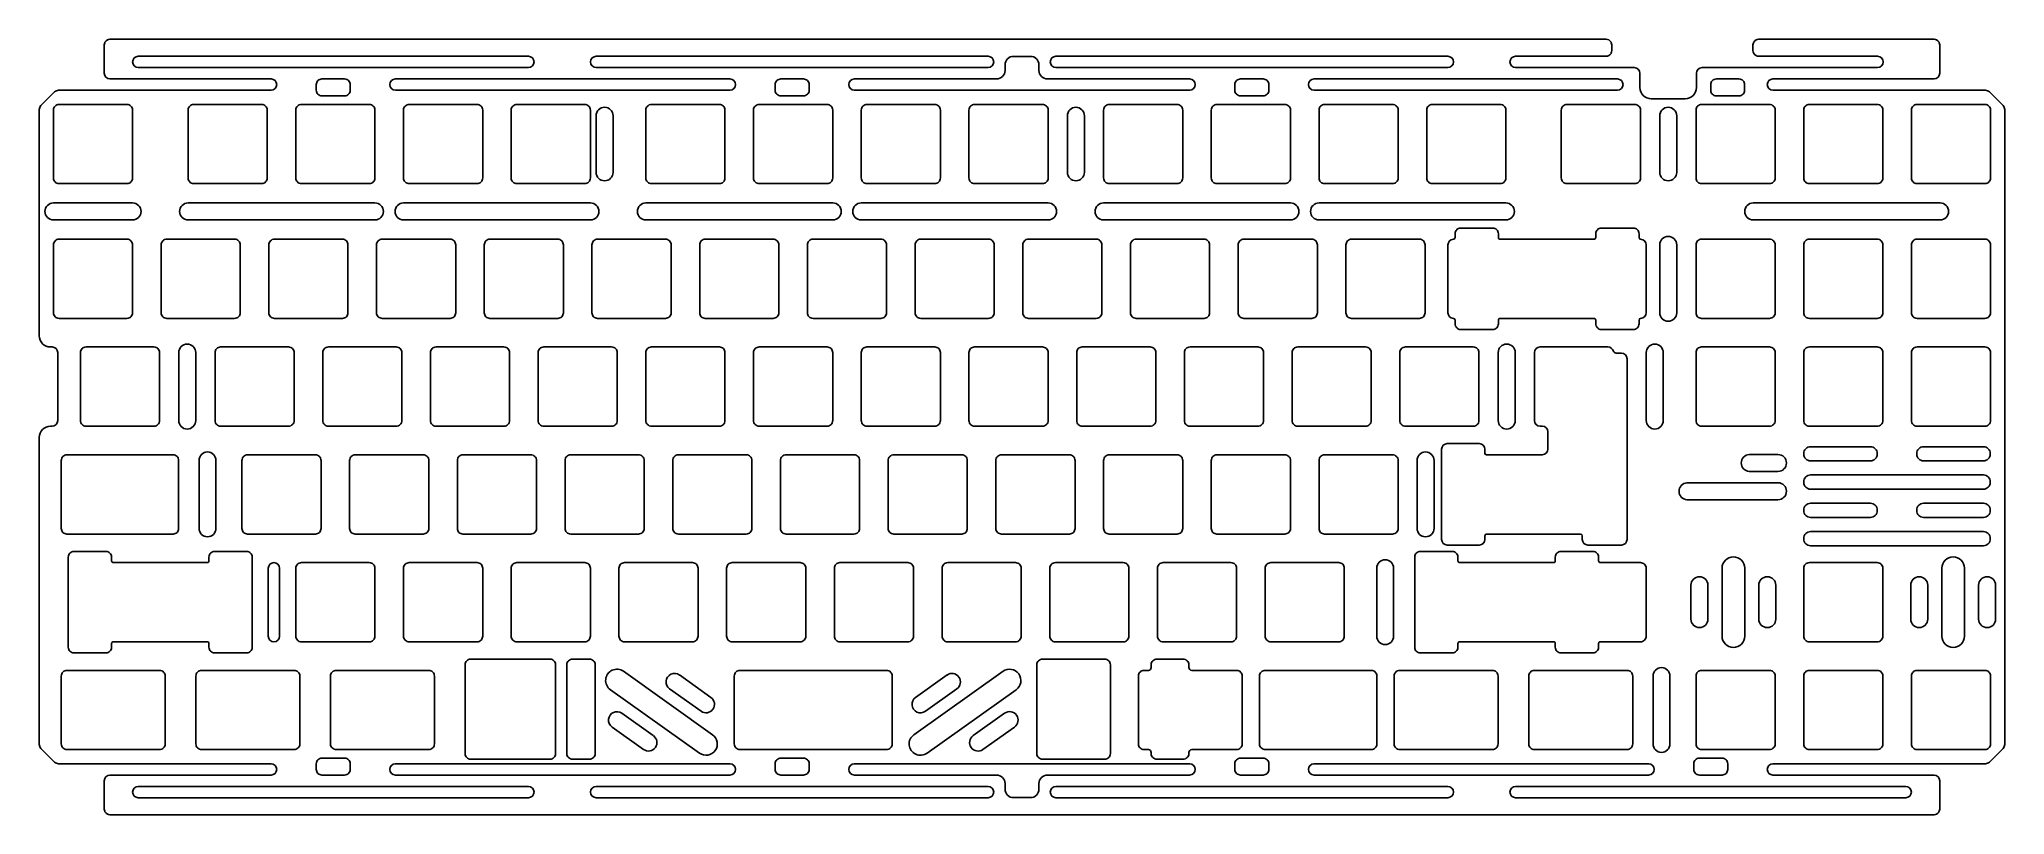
# Model space of a CAD drawing. Header units: millimetres. Extents: x -174 to 174, y -69 to 69.
import ezdxf

# ---------------------------------------------------------------- set-up
doc = ezdxf.new("R2010")
doc.units = ezdxf.units.MM
doc.layers.get('0').update_dxf_attribs({"linetype": 'CONTINUOUS'})

msp = doc.modelspace()

# ---------------------------------------------------------------- linework, layer by layer
for p, q in [((-162.31, 67.51), (-162.31, 65.94)), ((103.3, 68.51), (-161.31, 68.51)), ((104.3, 66.51), (104.3, 67.51)), ((129.29, 67.51), (129.29, 66.51)), ((161.31, 68.51), (130.29, 68.51)), ((162.31, 67.51), (162.31, 65.94)), ((-162.31, 62.51), (-162.31, 65.94)), ((87.31, 65.51), (103.3, 65.51)), ((108.3, 63.51), (87.31, 63.51)), ((151.31, 63.51), (120.29, 63.51)), ((130.29, 65.51), (151.31, 65.51)), ((162.31, 62.51), (162.31, 65.94)), ((-171.1, 59.21), (-173.51, 56.8)), ((-170.39, 59.51), (-132.81, 59.51)), ((-132.81, 61.51), (-161.31, 61.51)), ((109.3, 62.51), (109.3, 60.01)), ((119.29, 60.01), (119.29, 62.51)), ((132.81, 61.51), (161.31, 61.51)), ((170.39, 59.51), (132.81, 59.51)), ((173.51, 56.8), (171.1, 59.21)), ((-173.81, 16.14), (-173.81, 56.09)), ((111.3, 58.01), (117.29, 58.01)), ((173.81, 56.09), (173.81, -56.09)), ((-171.54, 14.14), (-171.81, 14.14)), ((103.63, 14.14), (91.63, 14.14)), ((-170.54, 1.14), (-170.54, 13.14)), ((90.63, 1.14), (90.63, 13.14)), ((105.07, 13.06), (106.01, 13.06)), ((107.01, 12.06), (107.01, -19.87)), ((-171.81, 0.14), (-171.54, 0.14)), ((91.63, 0.14), (92.01, 0.14)), ((-173.81, -56.09), (-173.81, -1.86)), ((80.86, -2.94), (75.22, -2.94)), ((93.01, -3.91), (93.01, -0.86)), ((74.22, -3.94), (74.22, -19.87)), ((81.86, -4.61), (81.86, -3.94)), ((92.02, -4.91), (82.16, -4.91)), ((81.87, -19.87), (81.87, -19.21)), ((82.17, -18.91), (98.79, -18.91)), ((99.09, -19.21), (99.09, -19.87)), ((75.22, -20.87), (80.87, -20.87)), ((100.09, -20.87), (106.01, -20.87)), ((-54.73, -54.38), (-70.49, -43.17)), ((-55.02, -47.78), (-60.59, -43.82)), ((-13.26, -43.82), (-18.83, -47.78)), ((-72.8, -46.43), (-57.05, -57.64)), ((-62.33, -46.27), (-56.76, -50.23)), ((-17.09, -50.23), (-11.52, -46.27)), ((-65.21, -54.54), (-70.78, -50.58)), ((-72.51, -53.03), (-66.94, -56.99)), ((-173.51, -56.8), (-171.1, -59.21)), ((171.1, -59.21), (173.51, -56.8)), ((-170.39, -59.51), (-132.81, -59.51)), ((-162.31, -65.94), (-162.31, -62.51)), ((-132.81, -61.51), (-161.31, -61.51)), ((170.39, -59.51), (132.81, -59.51)), ((132.81, -61.51), (161.31, -61.51)), ((162.31, -62.51), (162.31, -65.94)), ((-162.31, -67.51), (-162.31, -65.94)), ((162.31, -65.94), (162.31, -67.51)), ((161.31, -68.51), (-161.31, -68.51))]:
    msp.add_line(p, q)
for points in [[(-87.31, 63.51), (-156.31, 63.51, -1), (-156.31, 65.51), (-87.31, 65.51, -1)], [(-6, 63.51), (-75.31, 63.51, -1), (-75.31, 65.51), (-6, 65.51, -1)], [(-3, 63.01), (-3, 64, -0.414214), (-1.5, 65.5), (1.5, 65.5, -0.414214), (3, 64), (3, 63.01, 0.414214), (4.5, 61.51), (29.65, 61.51, -1), (29.65, 59.51), (-29.65, 59.51, -1), (-29.65, 61.51), (-4.5, 61.51, 0.414214)], [(75.31, 65.51), (6, 65.51, 1), (6, 63.51), (75.31, 63.51, 1)], [(-124.81, 60.51, -0.414214), (-123.81, 61.51), (-119.81, 61.51, -0.414214), (-118.81, 60.51), (-118.81, 59.51, -0.414214), (-119.81, 58.51), (-123.81, 58.51, -0.414214), (-124.81, 59.51)], [(-110.81, 59.51, -1), (-110.81, 61.51), (-51.65, 61.51, -1), (-51.65, 59.51)], [(-38.65, 61.51, -0.414214), (-37.65, 60.51), (-37.65, 59.51, -0.414214), (-38.65, 58.51), (-42.65, 58.51, -0.414214), (-43.65, 59.51), (-43.65, 60.51, -0.414214), (-42.65, 61.51)], [(42.65, 61.51, -0.414214), (43.65, 60.51), (43.65, 59.51, -0.414214), (42.65, 58.51), (38.65, 58.51, -0.414214), (37.65, 59.51), (37.65, 60.51, -0.414214), (38.65, 61.51)], [(51.65, 59.51), (105.3, 59.51, 1), (105.3, 61.51), (51.65, 61.51, 1)], [(126.81, 61.51, -0.414214), (127.81, 60.51), (127.81, 59.51, -0.414214), (126.81, 58.51), (122.81, 58.51, -0.414214), (121.81, 59.51), (121.81, 60.51, -0.414214), (122.81, 61.51)], [(-157.31, 44.01, -0.414214), (-158.31, 43.01), (-170.31, 43.01, -0.414214), (-171.31, 44.01), (-171.31, 56.01, -0.414214), (-170.31, 57.01), (-158.31, 57.01, -0.414214), (-157.31, 56.01)], [(-133.49, 44.01, -0.414214), (-134.49, 43.01), (-146.49, 43.01, -0.414214), (-147.49, 44.01), (-147.49, 56.01, -0.414214), (-146.49, 57.01), (-134.49, 57.01, -0.414214), (-133.49, 56.01)], [(-128.44, 44.01), (-128.44, 56.01, -0.414214), (-127.44, 57.01), (-115.44, 57.01, -0.414214), (-114.44, 56.01), (-114.44, 44.01, -0.414214), (-115.44, 43.01), (-127.44, 43.01, -0.414214)], [(-108.39, 43.01, -0.414214), (-109.39, 44.01), (-109.39, 56.01, -0.414214), (-108.39, 57.01), (-96.39, 57.01, -0.414214), (-95.39, 56.01), (-95.39, 44.01, -0.414214), (-96.39, 43.01)], [(-76.34, 44.01, -0.414214), (-77.34, 43.01), (-89.34, 43.01, -0.414214), (-90.34, 44.01), (-90.34, 56.01, -0.414214), (-89.34, 57.01), (-77.34, 57.01, -0.414214), (-76.34, 56.01)], [(-75.32, 45.01), (-75.32, 55.01, -1), (-72.32, 55.01), (-72.32, 45.01, -1)], [(-53.53, 43.01), (-65.53, 43.01, -0.414214), (-66.53, 44.01), (-66.53, 56.01, -0.414214), (-65.53, 57.01), (-53.53, 57.01, -0.414214), (-52.53, 56.01), (-52.53, 44.01, -0.414214)], [(-34.48, 57.01, -0.414214), (-33.48, 56.01), (-33.48, 44.01, -0.414214), (-34.48, 43.01), (-46.48, 43.01, -0.414214), (-47.48, 44.01), (-47.48, 56.01, -0.414214), (-46.48, 57.01)], [(-28.43, 44.01), (-28.43, 56.01, -0.414214), (-27.43, 57.01), (-15.43, 57.01, -0.414214), (-14.43, 56.01), (-14.43, 44.01, -0.414214), (-15.43, 43.01), (-27.43, 43.01, -0.414214)], [(-8.38, 57.01), (3.62, 57.01, -0.414214), (4.62, 56.01), (4.62, 44.01, -0.414214), (3.62, 43.01), (-8.38, 43.01, -0.414214), (-9.38, 44.01), (-9.38, 56.01, -0.414214)], [(11.03, 55.01), (11.03, 45.01, -1), (8.03, 45.01), (8.03, 55.01, -1)], [(15.43, 43.01, -0.414214), (14.43, 44.01), (14.43, 56.01, -0.414214), (15.43, 57.01), (27.43, 57.01, -0.414214), (28.43, 56.01), (28.43, 44.01, -0.414214), (27.43, 43.01)], [(34.48, 57.01), (46.48, 57.01, -0.414214), (47.48, 56.01), (47.48, 44.01, -0.414214), (46.48, 43.01), (34.48, 43.01, -0.414214), (33.48, 44.01), (33.48, 56.01, -0.414214)], [(53.53, 43.01, -0.414214), (52.53, 44.01), (52.53, 56.01, -0.414214), (53.53, 57.01), (65.53, 57.01, -0.414214), (66.53, 56.01), (66.53, 44.01, -0.414214), (65.53, 43.01)], [(72.58, 43.01, -0.414214), (71.58, 44.01), (71.58, 56.01, -0.414214), (72.58, 57.01), (84.58, 57.01, -0.414214), (85.58, 56.01), (85.58, 44.01, -0.414214), (84.58, 43.01)], [(96.39, 43.01, -0.414214), (95.39, 44.01), (95.39, 56.01, -0.414214), (96.39, 57.01), (108.39, 57.01, -0.414214), (109.39, 56.01), (109.39, 44.01, -0.414214), (108.39, 43.01)], [(115.8, 45.01, -1), (112.8, 45.01), (112.8, 55.01, -1), (115.8, 55.01)], [(120.21, 43.01, -0.414214), (119.21, 44.01), (119.21, 56.01, -0.414214), (120.21, 57.01), (132.21, 57.01, -0.414214), (133.21, 56.01), (133.21, 44.01, -0.414214), (132.21, 43.01)], [(151.26, 57.01, -0.414214), (152.26, 56.01), (152.26, 44.01, -0.414214), (151.26, 43.01), (139.26, 43.01, -0.414214), (138.26, 44.01), (138.26, 56.01, -0.414214), (139.26, 57.01)], [(157.31, 56.01, -0.414214), (158.31, 57.01), (170.31, 57.01, -0.414214), (171.31, 56.01), (171.31, 44.01, -0.414214), (170.31, 43.01), (158.31, 43.01, -0.414214), (157.31, 44.01)], [(-157.31, 36.6), (-171.31, 36.6, -1), (-171.31, 39.6), (-157.31, 39.6, -1)], [(-147.49, 39.6), (-114.44, 39.6, -1), (-114.44, 36.6), (-147.49, 36.6, -1)], [(-76.34, 36.6), (-109.39, 36.6, -1), (-109.39, 39.6), (-76.34, 39.6, -1)], [(-33.48, 36.6), (-66.53, 36.6, -1), (-66.53, 39.6), (-33.48, 39.6, -1)], [(4.62, 36.6), (-28.43, 36.6, -1), (-28.43, 39.6), (4.62, 39.6, -1)], [(47.48, 36.6), (14.43, 36.6, -1), (14.43, 39.6), (47.48, 39.6, -1)], [(85.58, 36.6), (52.53, 36.6, -1), (52.53, 39.6), (85.58, 39.6, -1)], [(162.39, 36.6), (129.34, 36.6, -1), (129.34, 39.6), (162.39, 39.6, -1)], [(76.31, 19.19, -0.404943), (75.34, 20.19), (75.34, 32.19, -0.404943), (76.31, 33.19, 0.404943), (76.6, 33.49), (76.6, 34.16, -0.414214), (77.6, 35.16), (83.26, 35.16, -0.414214), (84.26, 34.16), (84.26, 33.49, 0.414214), (84.56, 33.19), (101.18, 33.19, 0.414214), (101.48, 33.49), (101.48, 34.16, -0.414214), (102.48, 35.16), (108.13, 35.16, -0.414214), (109.13, 34.16), (109.13, 33.49, 0.404943), (109.42, 33.19, -0.404943), (110.39, 32.19), (110.39, 20.19, -0.404943), (109.42, 19.19, 0.404943), (109.13, 18.89), (109.13, 18.23, -0.414214), (108.13, 17.23), (102.48, 17.23, -0.414214), (101.48, 18.23), (101.48, 18.89, 0.414214), (101.18, 19.19), (84.56, 19.19, 0.414214), (84.26, 18.89), (84.26, 18.23, -0.414214), (83.26, 17.23), (77.6, 17.23, -0.414214), (76.6, 18.23), (76.6, 18.89, 0.404943)], [(-157.31, 20.19), (-157.31, 32.19, 0.414214), (-158.31, 33.19), (-170.31, 33.19, 0.414214), (-171.31, 32.19), (-171.31, 20.19, 0.414214), (-170.31, 19.19), (-158.31, 19.19, 0.414214)], [(-151.26, 33.19), (-139.26, 33.19, -0.414214), (-138.26, 32.19), (-138.26, 20.19, -0.414214), (-139.26, 19.19), (-151.26, 19.19, -0.414214), (-152.26, 20.19), (-152.26, 32.19, -0.414214)], [(-120.21, 33.19, -0.414214), (-119.21, 32.19), (-119.21, 20.19, -0.414214), (-120.21, 19.19), (-132.21, 19.19, -0.414214), (-133.21, 20.19), (-133.21, 32.19, -0.414214), (-132.21, 33.19)], [(-101.16, 19.19), (-113.16, 19.19, -0.414214), (-114.16, 20.19), (-114.16, 32.19, -0.414214), (-113.16, 33.19), (-101.16, 33.19, -0.414214), (-100.16, 32.19), (-100.16, 20.19, -0.414214)], [(-94.11, 19.19, -0.414214), (-95.11, 20.19), (-95.11, 32.19, -0.414214), (-94.11, 33.19), (-82.11, 33.19, -0.414214), (-81.11, 32.19), (-81.11, 20.19, -0.414214), (-82.11, 19.19)], [(-62.06, 20.19, -0.414214), (-63.06, 19.19), (-75.06, 19.19, -0.414214), (-76.06, 20.19), (-76.06, 32.19, -0.414214), (-75.06, 33.19), (-63.06, 33.19, -0.414214), (-62.06, 32.19)], [(-57.01, 32.19), (-57.01, 20.19, 0.414214), (-56.01, 19.19), (-44.01, 19.19, 0.414214), (-43.01, 20.19), (-43.01, 32.19, 0.414214), (-44.01, 33.19), (-56.01, 33.19, 0.414214)], [(-24.96, 19.19), (-36.96, 19.19, -0.414214), (-37.96, 20.19), (-37.96, 32.19, -0.414214), (-36.96, 33.19), (-24.96, 33.19, -0.414214), (-23.96, 32.19), (-23.96, 20.19, -0.414214)], [(-17.91, 19.19, -0.414214), (-18.91, 20.19), (-18.91, 32.19, -0.414214), (-17.91, 33.19), (-5.91, 33.19, -0.414214), (-4.91, 32.19), (-4.91, 20.19, -0.414214), (-5.91, 19.19)], [(1.14, 19.19, -0.414214), (0.14, 20.19), (0.14, 32.19, -0.414214), (1.14, 33.19), (13.14, 33.19, -0.414214), (14.14, 32.19), (14.14, 20.19, -0.414214), (13.14, 19.19)], [(33.19, 20.19), (33.19, 32.19, 0.414214), (32.19, 33.19), (20.19, 33.19, 0.414214), (19.19, 32.19), (19.19, 20.19, 0.414214), (20.19, 19.19), (32.19, 19.19, 0.414214)], [(51.24, 33.19, -0.414214), (52.24, 32.19), (52.24, 20.19, -0.414214), (51.24, 19.19), (39.24, 19.19, -0.414214), (38.24, 20.19), (38.24, 32.19, -0.414214), (39.24, 33.19)], [(70.29, 19.19), (58.29, 19.19, -0.414214), (57.29, 20.19), (57.29, 32.19, -0.414214), (58.29, 33.19), (70.29, 33.19, -0.414214), (71.29, 32.19), (71.29, 20.19, -0.414214)], [(115.8, 20.19, -1), (112.8, 20.19), (112.8, 32.19, -1), (115.8, 32.19)], [(119.21, 20.19), (119.21, 32.19, -0.414214), (120.21, 33.19), (132.21, 33.19, -0.414214), (133.21, 32.19), (133.21, 20.19, -0.414214), (132.21, 19.19), (120.21, 19.19, -0.414214)], [(151.26, 33.19, -0.414214), (152.26, 32.19), (152.26, 20.19, -0.414214), (151.26, 19.19), (139.26, 19.19, -0.414214), (138.26, 20.19), (138.26, 32.19, -0.414214), (139.26, 33.19)], [(170.31, 33.19, -0.414214), (171.31, 32.19), (171.31, 20.19, -0.414214), (170.31, 19.19), (158.31, 19.19, -0.414214), (157.31, 20.19), (157.31, 32.19, -0.414214), (158.31, 33.19)], [(-166.54, 13.14, -0.414214), (-165.54, 14.14), (-153.54, 14.14, -0.414214), (-152.54, 13.14), (-152.54, 1.14, -0.414214), (-153.54, 0.14), (-165.54, 0.14, -0.414214), (-166.54, 1.14)], [(-149.14, 13.14, -1), (-146.14, 13.14), (-146.14, 1.14, -1), (-149.14, 1.14)], [(-142.73, 13.14, -0.414214), (-141.73, 14.14), (-129.73, 14.14, -0.414214), (-128.73, 13.14), (-128.73, 1.14, -0.414214), (-129.73, 0.14), (-141.73, 0.14, -0.414214), (-142.73, 1.14)], [(-123.68, 13.14), (-123.68, 1.14, 0.414214), (-122.68, 0.14), (-110.68, 0.14, 0.414214), (-109.68, 1.14), (-109.68, 13.14, 0.414214), (-110.68, 14.14), (-122.68, 14.14, 0.414214)], [(-104.63, 13.14), (-104.63, 1.14, 0.414214), (-103.63, 0.14), (-91.63, 0.14, 0.414214), (-90.63, 1.14), (-90.63, 13.14, 0.414214), (-91.63, 14.14), (-103.63, 14.14, 0.414214)], [(-72.58, 14.14, -0.414214), (-71.58, 13.14), (-71.58, 1.14, -0.414214), (-72.58, 0.14), (-84.58, 0.14, -0.414214), (-85.58, 1.14), (-85.58, 13.14, -0.414214), (-84.58, 14.14)], [(-65.53, 0.14, -0.414214), (-66.53, 1.14), (-66.53, 13.14, -0.414214), (-65.53, 14.14), (-53.53, 14.14, -0.414214), (-52.53, 13.14), (-52.53, 1.14, -0.414214), (-53.53, 0.14)], [(-46.48, 0.14, -0.414214), (-47.48, 1.14), (-47.48, 13.14, -0.414214), (-46.48, 14.14), (-34.48, 14.14, -0.414214), (-33.48, 13.14), (-33.48, 1.14, -0.414214), (-34.48, 0.14)], [(-28.43, 1.14), (-28.43, 13.14, -0.414214), (-27.43, 14.14), (-15.43, 14.14, -0.414214), (-14.43, 13.14), (-14.43, 1.14, -0.414214), (-15.43, 0.14), (-27.43, 0.14, -0.414214)], [(-9.38, 1.14), (-9.38, 13.14, -0.414214), (-8.38, 14.14), (3.62, 14.14, -0.414214), (4.62, 13.14), (4.62, 1.14, -0.414214), (3.62, 0.14), (-8.38, 0.14, -0.414214)], [(10.67, 14.14), (22.67, 14.14, -0.414214), (23.67, 13.14), (23.67, 1.14, -0.414214), (22.67, 0.14), (10.67, 0.14, -0.414214), (9.67, 1.14), (9.67, 13.14, -0.414214)], [(42.72, 1.14), (42.72, 13.14, 0.414214), (41.72, 14.14), (29.72, 14.14, 0.414214), (28.72, 13.14), (28.72, 1.14, 0.414214), (29.72, 0.14), (41.72, 0.14, 0.414214)], [(47.77, 13.14), (47.77, 1.14, 0.414214), (48.77, 0.14), (60.77, 0.14, 0.414214), (61.77, 1.14), (61.77, 13.14, 0.414214), (60.77, 14.14), (48.77, 14.14, 0.414214)], [(66.82, 13.14), (66.82, 1.14, 0.414214), (67.82, 0.14), (79.82, 0.14, 0.414214), (80.82, 1.14), (80.82, 13.14, 0.414214), (79.82, 14.14), (67.82, 14.14, 0.414214)], [(87.23, 1.14, -1), (84.22, 1.14), (84.22, 13.14, -1), (87.23, 13.14)], [(113.42, 1.14, -1), (110.42, 1.14), (110.42, 13.14, -1), (113.42, 13.14)], [(132.21, 14.14, -0.414214), (133.21, 13.14), (133.21, 1.14, -0.414214), (132.21, 0.14), (120.21, 0.14, -0.414214), (119.21, 1.14), (119.21, 13.14, -0.414214), (120.21, 14.14)], [(151.26, 0.14), (139.26, 0.14, -0.414214), (138.26, 1.14), (138.26, 13.14, -0.414214), (139.26, 14.14), (151.26, 14.14, -0.414214), (152.26, 13.14), (152.26, 1.14, -0.414214)], [(170.31, 14.14, -0.414214), (171.31, 13.14), (171.31, 1.14, -0.414214), (170.31, 0.14), (158.31, 0.14, -0.414214), (157.31, 1.14), (157.31, 13.14, -0.414214), (158.31, 14.14)], [(-149.16, -17.91), (-149.16, -5.91, 0.414214), (-150.16, -4.91), (-168.92, -4.91, 0.414214), (-169.92, -5.91), (-169.92, -17.91, 0.414214), (-168.92, -18.91), (-150.16, -18.91, 0.414214)], [(-145.56, -5.91, -1), (-142.56, -5.91), (-142.56, -17.91, -1), (-145.56, -17.91)], [(-136.97, -18.91), (-124.97, -18.91, 0.414214), (-123.97, -17.91), (-123.97, -5.91, 0.414214), (-124.97, -4.91), (-136.97, -4.91, 0.414214), (-137.97, -5.91), (-137.97, -17.91, 0.414214)], [(-117.92, -18.91), (-105.92, -18.91, 0.414214), (-104.92, -17.91), (-104.92, -5.91, 0.414214), (-105.92, -4.91), (-117.92, -4.91, 0.414214), (-118.92, -5.91), (-118.92, -17.91, 0.414214)], [(-98.87, -18.91), (-86.87, -18.91, 0.414214), (-85.87, -17.91), (-85.87, -5.91, 0.414214), (-86.87, -4.91), (-98.87, -4.91, 0.414214), (-99.87, -5.91), (-99.87, -17.91, 0.414214)], [(-79.82, -4.91), (-67.82, -4.91, -0.414214), (-66.82, -5.91), (-66.82, -17.91, -0.414214), (-67.82, -18.91), (-79.82, -18.91, -0.414214), (-80.82, -17.91), (-80.82, -5.91, -0.414214)], [(-60.77, -18.91), (-48.77, -18.91, 0.414214), (-47.77, -17.91), (-47.77, -5.91, 0.414214), (-48.77, -4.91), (-60.77, -4.91, 0.414214), (-61.77, -5.91), (-61.77, -17.91, 0.414214)], [(-41.72, -18.91), (-29.72, -18.91, 0.414214), (-28.72, -17.91), (-28.72, -5.91, 0.414214), (-29.72, -4.91), (-41.72, -4.91, 0.414214), (-42.72, -5.91), (-42.72, -17.91, 0.414214)], [(-22.67, -18.91), (-10.67, -18.91, 0.414214), (-9.67, -17.91), (-9.67, -5.91, 0.414214), (-10.67, -4.91), (-22.67, -4.91, 0.414214), (-23.67, -5.91), (-23.67, -17.91, 0.414214)], [(-3.62, -18.91, -0.414214), (-4.62, -17.91), (-4.62, -5.91, -0.414214), (-3.62, -4.91), (8.38, -4.91, -0.414214), (9.38, -5.91), (9.38, -17.91, -0.414214), (8.38, -18.91)], [(15.43, -18.91, -0.414214), (14.43, -17.91), (14.43, -5.91, -0.414214), (15.43, -4.91), (27.43, -4.91, -0.414214), (28.43, -5.91), (28.43, -17.91, -0.414214), (27.43, -18.91)], [(46.48, -4.91, -0.414214), (47.48, -5.91), (47.48, -17.91, -0.414214), (46.48, -18.91), (34.48, -18.91, -0.414214), (33.48, -17.91), (33.48, -5.91, -0.414214), (34.48, -4.91)], [(53.53, -18.91, -0.414214), (52.53, -17.91), (52.53, -5.91, -0.414214), (53.53, -4.91), (65.53, -4.91, -0.414214), (66.53, -5.91), (66.53, -17.91, -0.414214), (65.53, -18.91)], [(69.87, -17.91), (69.87, -5.91, -1), (72.87, -5.91), (72.87, -17.91, -1)], [(128.61, -4.86), (133.71, -4.86, -1), (133.71, -7.86), (128.61, -7.86, -0.935553)], [(150.06, -5.98), (139.46, -5.98, -0.414214), (138.26, -4.78), (138.26, -4.68, -0.414214), (139.46, -3.48), (150.06, -3.48, -0.414214), (151.26, -4.68), (151.26, -4.78, -0.414214)], [(170.06, -3.48, -0.414214), (171.26, -4.68), (171.26, -4.78, -0.414214), (170.06, -5.98), (159.46, -5.98, -0.414214), (158.26, -4.78), (158.26, -4.68, -0.414214), (159.46, -3.48)], [(117.61, -9.86), (133.71, -9.86, -1), (133.71, -12.86), (117.61, -12.86, -0.935553)], [(139.46, -10.98, -0.414214), (138.26, -9.78), (138.26, -9.68, -0.414214), (139.46, -8.48), (170.06, -8.48, -0.414214), (171.26, -9.68), (171.26, -9.78, -0.414214), (170.06, -10.98)], [(150.06, -15.98), (139.46, -15.98, -0.414214), (138.26, -14.78), (138.26, -14.68, -0.414214), (139.46, -13.48), (150.06, -13.48, -0.414214), (151.26, -14.68), (151.26, -14.78, -0.414214)], [(170.06, -13.48, -0.414214), (171.26, -14.68), (171.26, -14.78, -0.414214), (170.06, -15.98), (159.46, -15.98, -0.414214), (158.26, -14.78), (158.26, -14.68, -0.414214), (159.46, -13.48)], [(170.06, -18.48, -0.414214), (171.26, -19.68), (171.26, -19.78, -0.414214), (170.06, -20.98), (139.46, -20.98, -0.414214), (138.26, -19.78), (138.26, -19.68, -0.414214), (139.46, -18.48)], [(-161.02, -38.26, -0.414214), (-160.72, -37.96), (-144.1, -37.96, -0.414214), (-143.8, -38.26), (-143.8, -38.92, 0.414214), (-142.8, -39.92), (-137.15, -39.92, 0.414214), (-136.15, -38.92), (-136.15, -22.99, 0.414214), (-137.15, -21.99), (-142.8, -21.99, 0.414214), (-143.8, -22.99), (-143.8, -23.66, -0.414214), (-144.1, -23.96), (-160.72, -23.96, -0.414214), (-161.02, -23.66), (-161.02, -22.99, 0.414214), (-162.02, -21.99), (-167.68, -21.99, 0.414214), (-168.68, -22.99), (-168.68, -38.92, 0.414214), (-167.68, -39.92), (-162.02, -39.92, 0.414214), (-161.02, -38.92)], [(-131.3, -36.96, -1), (-133.3, -36.96), (-133.3, -24.96, -1), (-131.3, -24.96)], [(-127.44, -37.96, -0.414214), (-128.44, -36.96), (-128.44, -24.96, -0.414214), (-127.44, -23.96), (-115.44, -23.96, -0.414214), (-114.44, -24.96), (-114.44, -36.96, -0.414214), (-115.44, -37.96)], [(-109.39, -24.96, -0.414214), (-108.39, -23.96), (-96.39, -23.96, -0.414214), (-95.39, -24.96), (-95.39, -36.96, -0.414214), (-96.39, -37.96), (-108.39, -37.96, -0.414214), (-109.39, -36.96)], [(-89.34, -37.96, -0.414214), (-90.34, -36.96), (-90.34, -24.96, -0.414214), (-89.34, -23.96), (-77.34, -23.96, -0.414214), (-76.34, -24.96), (-76.34, -36.96, -0.414214), (-77.34, -37.96)], [(-58.29, -23.96), (-70.29, -23.96, 0.414214), (-71.29, -24.96), (-71.29, -36.96, 0.414214), (-70.29, -37.96), (-58.29, -37.96, 0.414214), (-57.29, -36.96), (-57.29, -24.96, 0.414214)], [(-52.24, -24.96), (-52.24, -36.96, 0.414214), (-51.24, -37.96), (-39.24, -37.96, 0.414214), (-38.24, -36.96), (-38.24, -24.96, 0.414214), (-39.24, -23.96), (-51.24, -23.96, 0.414214)], [(-33.19, -24.96, -0.414214), (-32.19, -23.96), (-20.19, -23.96, -0.414214), (-19.19, -24.96), (-19.19, -36.96, -0.414214), (-20.19, -37.96), (-32.19, -37.96, -0.414214), (-33.19, -36.96)], [(-13.14, -37.96, -0.414214), (-14.14, -36.96), (-14.14, -24.96, -0.414214), (-13.14, -23.96), (-1.14, -23.96, -0.414214), (-0.14, -24.96), (-0.14, -36.96, -0.414214), (-1.14, -37.96)], [(5.91, -37.96, -0.414214), (4.91, -36.96), (4.91, -24.96, -0.414214), (5.91, -23.96), (17.91, -23.96, -0.414214), (18.91, -24.96), (18.91, -36.96, -0.414214), (17.91, -37.96)], [(23.96, -24.96), (23.96, -36.96, 0.414214), (24.96, -37.96), (36.96, -37.96, 0.414214), (37.96, -36.96), (37.96, -24.96, 0.414214), (36.96, -23.96), (24.96, -23.96, 0.414214)], [(56.01, -23.96, -0.414214), (57.01, -24.96), (57.01, -36.96, -0.414214), (56.01, -37.96), (44.01, -37.96, -0.414214), (43.01, -36.96), (43.01, -24.96, -0.414214), (44.01, -23.96)], [(62.73, -24.96, -1), (65.73, -24.96), (65.73, -36.96, -1), (62.73, -36.96)], [(95.32, -39.92, -0.414214), (94.32, -38.92), (94.32, -38.26, 0.414214), (94.02, -37.96), (77.4, -37.96, 0.414214), (77.1, -38.26), (77.1, -38.92, -0.414214), (76.1, -39.92), (70.45, -39.92, -0.414214), (69.45, -38.92), (69.45, -22.99, -0.414214), (70.45, -21.99), (76.1, -21.99, -0.414214), (77.1, -22.99), (77.1, -23.66, 0.414214), (77.4, -23.96), (94.02, -23.96, 0.414214), (94.32, -23.66), (94.32, -22.99, -0.414214), (95.32, -21.99), (100.98, -21.99, -0.414214), (101.98, -22.99), (101.98, -23.66, 0.414214), (102.28, -23.96), (109.39, -23.96, -0.414214), (110.39, -24.96), (110.39, -36.96, -0.414214), (109.39, -37.96), (102.28, -37.96, 0.414214), (101.98, -38.26), (101.98, -38.92, -0.414214), (100.98, -39.92)], [(123.82, -24.96, -1), (127.82, -24.96), (127.82, -36.96, -1), (123.82, -36.96)], [(139.26, -37.96, -0.414214), (138.26, -36.96), (138.26, -24.96, -0.414214), (139.26, -23.96), (151.26, -23.96, -0.414214), (152.26, -24.96), (152.26, -36.96, -0.414214), (151.26, -37.96)], [(166.69, -24.96), (166.69, -36.96, -1), (162.69, -36.96), (162.69, -24.96, -1)], [(118.32, -33.96), (118.32, -27.96, -1), (121.32, -27.96), (121.32, -33.96, -1)], [(130.32, -33.96), (130.32, -27.96, -1), (133.32, -27.96), (133.32, -33.96, -1)], [(157.19, -33.96), (157.19, -27.96, -1), (160.19, -27.96), (160.19, -33.96, -1)], [(172.19, -27.96), (172.19, -33.96, -1), (169.19, -33.96), (169.19, -27.96, -1)], [(-98.5, -42.01, -0.414214), (-97.5, -41.01), (-83.5, -41.01, -0.414214), (-82.5, -42.01), (-82.5, -57.71, -0.414214), (-83.5, -58.71), (-97.5, -58.71, -0.414214), (-98.5, -57.71)], [(-75.5, -57.71, -0.414214), (-76.5, -58.71), (-79.5, -58.71, -0.414214), (-80.5, -57.71), (-80.5, -42.01, -0.414214), (-79.5, -41.01), (-76.5, -41.01, -0.414214), (-75.5, -42.01)], [(2.63, -42.01, -0.414214), (3.63, -41.01), (14.63, -41.01, -0.414214), (15.63, -42.01), (15.63, -57.71, -0.414214), (14.63, -58.71), (3.63, -58.71, -0.414214), (2.63, -57.71)], [(29.51, -57.51, -0.414214), (30.01, -57.01), (37.96, -57.01, 0.414214), (38.96, -56.01), (38.96, -44.01, 0.414214), (37.96, -43.01), (30.01, -43.01, -0.414214), (29.51, -42.51), (29.51, -42.01, 0.414214), (28.51, -41.01), (23.85, -41.01, 0.414214), (22.85, -42.01), (22.85, -42.51, -0.414214), (22.35, -43.01), (21.58, -43.01, 0.414214), (20.58, -44.01), (20.58, -56.01, 0.414214), (21.58, -57.01), (22.35, -57.01, -0.414214), (22.85, -57.51), (22.85, -57.71, 0.414214), (23.85, -58.71), (28.51, -58.71, 0.414214), (29.51, -57.71)], [(-169.92, -44.01), (-169.92, -56.01, 0.414214), (-168.92, -57.01), (-152.54, -57.01, 0.414214), (-151.54, -56.01), (-151.54, -44.01, 0.414214), (-152.54, -43.01), (-168.92, -43.01, 0.414214)], [(-145.11, -57.01, -0.414214), (-146.11, -56.01), (-146.11, -44.01, -0.414214), (-145.11, -43.01), (-128.73, -43.01, -0.414214), (-127.73, -44.01), (-127.73, -56.01, -0.414214), (-128.73, -57.01)], [(-122.3, -44.01), (-122.3, -56.01, 0.414214), (-121.3, -57.01), (-104.92, -57.01, 0.414214), (-103.92, -56.01), (-103.92, -44.01, 0.414214), (-104.92, -43.01), (-121.3, -43.01, 0.414214)], [(-23.96, -43.01, -0.414214), (-22.96, -44.01), (-22.96, -56.01, -0.414214), (-23.96, -57.01), (-49.89, -57.01, -0.414214), (-50.89, -56.01), (-50.89, -44.01, -0.414214), (-49.89, -43.01)], [(-19.12, -54.38), (-3.36, -43.17, -1), (-1.04, -46.43), (-16.8, -57.64, -1)], [(42.01, -44.01), (42.01, -56.01, 0.414214), (43.01, -57.01), (61.77, -57.01, 0.414214), (62.77, -56.01), (62.77, -44.01, 0.414214), (61.77, -43.01), (43.01, -43.01, 0.414214)], [(65.82, -44.01), (65.82, -56.01, 0.414214), (66.82, -57.01), (83.2, -57.01, 0.414214), (84.2, -56.01), (84.2, -44.01, 0.414214), (83.2, -43.01), (66.82, -43.01, 0.414214)], [(90.63, -57.01, -0.414214), (89.63, -56.01), (89.63, -44.01, -0.414214), (90.63, -43.01), (107.01, -43.01, -0.414214), (108.01, -44.01), (108.01, -56.01, -0.414214), (107.01, -57.01)], [(114.61, -56.01, -1), (111.61, -56.01), (111.61, -44.01, -1), (114.61, -44.01)], [(120.21, -57.01, -0.414214), (119.21, -56.01), (119.21, -44.01, -0.414214), (120.21, -43.01), (132.21, -43.01, -0.414214), (133.21, -44.01), (133.21, -56.01, -0.414214), (132.21, -57.01)], [(139.26, -57.01, -0.414214), (138.26, -56.01), (138.26, -44.01, -0.414214), (139.26, -43.01), (151.26, -43.01, -0.414214), (152.26, -44.01), (152.26, -56.01, -0.414214), (151.26, -57.01)], [(171.31, -56.01, -0.414214), (170.31, -57.01), (158.31, -57.01, -0.414214), (157.31, -56.01), (157.31, -44.01, -0.414214), (158.31, -43.01), (170.31, -43.01, -0.414214), (171.31, -44.01)], [(-6.9, -56.99, -1), (-8.64, -54.54), (-3.07, -50.58, -1), (-1.33, -53.03)], [(-119.81, -61.51), (-123.81, -61.51, -0.414214), (-124.81, -60.51), (-124.81, -59.51, -0.414214), (-123.81, -58.51), (-119.81, -58.51, -0.414214), (-118.81, -59.51), (-118.81, -60.51, -0.414214)], [(-42.65, -61.51, -0.414214), (-43.65, -60.51), (-43.65, -59.51, -0.414214), (-42.65, -58.51), (-38.65, -58.51, -0.414214), (-37.65, -59.51), (-37.65, -60.51, -0.414214), (-38.65, -61.51)], [(37.65, -60.51), (37.65, -59.51, -0.414214), (38.65, -58.51), (42.65, -58.51, -0.414214), (43.65, -59.51), (43.65, -60.51, -0.414214), (42.65, -61.51), (38.65, -61.51, -0.414214)], [(124.81, -59.51), (124.81, -60.51, -0.414214), (123.81, -61.51), (119.81, -61.51, -0.414214), (118.81, -60.51), (118.81, -59.51, -0.414214), (119.81, -58.51), (123.81, -58.51, -0.414214)], [(-110.81, -61.51), (-51.65, -61.51, 1), (-51.65, -59.51), (-110.81, -59.51, 1)], [(-1.5, -65.5, -0.414214), (-3, -64), (-3, -63.01, 0.414214), (-4.5, -61.51), (-29.65, -61.51, -1), (-29.65, -59.51), (29.65, -59.51, -1), (29.65, -61.51), (4.5, -61.51, 0.414214), (3, -63.01), (3, -64, -0.414214), (1.5, -65.5)], [(51.65, -61.51, -1), (51.65, -59.51), (110.81, -59.51, -1), (110.81, -61.51)], [(-156.31, -65.51, -1), (-156.31, -63.51), (-87.31, -63.51, -1), (-87.31, -65.51)], [(-75.31, -65.51, -1), (-75.31, -63.51), (-6, -63.51, -1), (-6, -65.51)], [(6, -63.51), (75.31, -63.51, -1), (75.31, -65.51), (6, -65.51, -1)], [(87.31, -63.51), (156.31, -63.51, -1), (156.31, -65.51), (87.31, -65.51, -1)]]:
    msp.add_lwpolyline(points, format="xyb", close=True)
for centre, radius, start, end in [((-161.31, 67.51), 1, 90, 145.1651), ((103.3, 67.51), 1, 34.8349, 90), ((130.29, 67.51), 1, 90, 145.1651), ((161.31, 67.51), 1, 34.8349, 90), ((87.31, 64.51), 1, 90, 270), ((103.3, 66.51), 1, 270, 325.1651), ((108.3, 62.51), 1, 0, 90), ((120.29, 62.51), 1, 90, 180), ((130.29, 66.51), 1, 214.8349, 270), ((151.31, 64.51), 1, -90, 90), ((-170.39, 58.51), 1, 90, 135), ((-161.31, 62.51), 1, 180, 270), ((-132.81, 60.51), 1, -90, 90), ((111.3, 60.01), 2, 180, 270), ((117.29, 60.01), 2, -90, 0), ((132.81, 60.51), 1, 90, 270), ((161.31, 62.51), 1, -90, 0), ((170.39, 58.51), 1, 45, 90), ((-172.81, 56.09), 1, 135, 180), ((172.81, 56.09), 1, 0, 45), ((-171.81, 16.14), 2, 180, 270), ((-171.54, 13.14), 1, 0, 90), ((91.63, 13.14), 1, 90, 180), ((103.63, 13.14), 1, 16.0656, 90), ((105.07, 13.56), 0.5, 196.0656, 270), ((106.01, 12.06), 1, 0, 90), ((-171.81, -1.86), 2, 90, 180), ((-171.54, 1.14), 1, -90, 0), ((91.63, 1.14), 1, 180, 270), ((92.01, -0.86), 1, 0, 90), ((75.22, -3.94), 1, 90, 180), ((80.86, -3.94), 1, 0, 90), ((82.16, -4.61), 0.3, 180, 270), ((92.01, -3.91), 1, -89.5996, 0), ((75.22, -19.87), 1, 180, 270), ((80.87, -19.87), 1, 270, 360), ((82.17, -19.21), 0.3, 90, 180), ((98.79, -19.21), 0.3, 0, 90), ((100.09, -19.87), 1, 180, 270), ((106.01, -19.87), 1, -90, 0), ((-71.64, -44.8), 2, 54.5899, 234.5899), ((-61.46, -45.05), 1.5, 54.5899, 234.5899), ((-12.39, -45.05), 1.5, -54.5899, 125.4101), ((-55.89, -49.01), 1.5, -125.4101, 54.5899), ((-17.96, -49.01), 1.5, 125.4101, 305.4101), ((-71.64, -51.8), 1.5, 54.5899, 234.5899), ((-66.07, -55.76), 1.5, -125.4101, 54.5899), ((-55.89, -56.01), 2, -125.4101, 54.5899), ((-172.81, -56.09), 1, 180, 225), ((172.81, -56.09), 1, -45, 0), ((-170.39, -58.51), 1, 225, 270), ((-161.31, -62.51), 1, 90, 180), ((-132.81, -60.51), 1, -90, 90), ((132.81, -60.51), 1, 90, 270), ((161.31, -62.51), 1, 0, 90), ((170.39, -58.51), 1, 270, 315), ((-161.31, -67.51), 1, 214.8349, 270), ((161.31, -67.51), 1, 270, 325.1651)]:
    msp.add_arc(centre, radius, start, end)
for points, knots in [([(-162.13, 68.08), (-162.17, 68.02), (-162.21, 67.95), (-162.28, 67.76), (-162.31, 67.64), (-162.31, 67.51)], [0.13596919, 0.13596919, 0.13596919, 0.13596919, 0.16273755, 0.16273755, 0.20390516, 0.20390516, 0.20390516, 0.20390516]), ([(104.3, 67.51), (104.3, 67.64), (104.27, 67.76), (104.2, 67.95), (104.16, 68.02), (104.12, 68.08)], [0.50910926, 0.50910926, 0.50910926, 0.50910926, 0.55027687, 0.55027687, 0.57704523, 0.57704523, 0.57704523, 0.57704523]), ([(104.12, 65.94), (104.16, 65.99), (104.2, 66.06), (104.27, 66.25), (104.3, 66.38), (104.3, 66.51)], [0.13596919, 0.13596919, 0.13596919, 0.13596919, 0.16273755, 0.16273755, 0.20390516, 0.20390516, 0.20390516, 0.20390516]), ([(129.47, 68.08), (129.43, 68.02), (129.39, 67.95), (129.32, 67.76), (129.29, 67.64), (129.29, 67.51)], [0.13596919, 0.13596919, 0.13596919, 0.13596919, 0.16273755, 0.16273755, 0.20390516, 0.20390516, 0.20390516, 0.20390516]), ([(129.29, 66.51), (129.29, 66.38), (129.32, 66.25), (129.39, 66.06), (129.43, 65.99), (129.47, 65.94)], [0.50910926, 0.50910926, 0.50910926, 0.50910926, 0.55027687, 0.55027687, 0.57704523, 0.57704523, 0.57704523, 0.57704523]), ([(162.31, 67.51), (162.31, 67.64), (162.28, 67.76), (162.21, 67.95), (162.17, 68.02), (162.13, 68.08)], [0.50910926, 0.50910926, 0.50910926, 0.50910926, 0.55027687, 0.55027687, 0.57704523, 0.57704523, 0.57704523, 0.57704523]), ([(-162.31, -67.51), (-162.31, -67.64), (-162.28, -67.76), (-162.21, -67.95), (-162.17, -68.02), (-162.13, -68.08)], [0.50910926, 0.50910926, 0.50910926, 0.50910926, 0.55027687, 0.55027687, 0.57704523, 0.57704523, 0.57704523, 0.57704523]), ([(162.13, -68.08), (162.16, -68.03), (162.19, -67.97), (162.27, -67.79), (162.31, -67.65), (162.31, -67.51)], [0.13574112, 0.13574112, 0.13574112, 0.13574112, 0.15832148, 0.15832148, 0.20400586, 0.20400586, 0.20400586, 0.20400586])]:
    msp.add_open_spline(points, degree=3, knots=knots)

doc.saveas('drawing.dxf')
